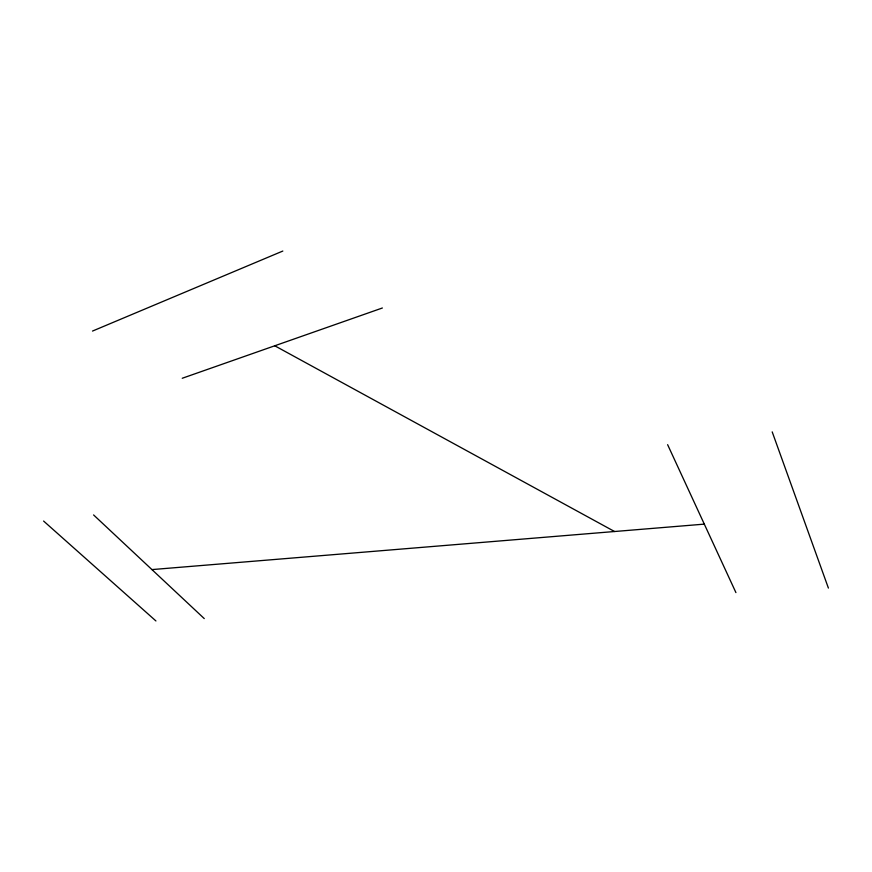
<?xml version="1.0" encoding="UTF-8"?>
<svg xmlns="http://www.w3.org/2000/svg" width="872" height="872" viewBox="0 0 872 872"><rect width="100%" height="100%" fill="white"/><g stroke="black" fill="none" stroke-linecap="round" stroke-linejoin="round"><path stroke-width="1.31" d="M92.508 331.066L282.822 251.049M182.248 378.263L382.383 307.99M151.946 569.59L704.314 524.127M274.756 345.781L614.553 531.517M43.6 521.053L155.925 620.951M93.587 514.938L204.255 618.586M667.625 444.676L735.924 592.6M772.2 431.88L828.4 588.077"/></g></svg>
